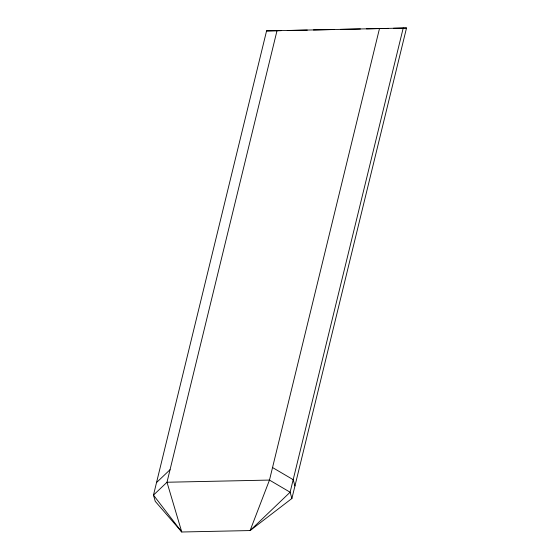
<?xml version="1.0" encoding="UTF-8"?>
<svg xmlns="http://www.w3.org/2000/svg" width="560" height="560" viewBox="0 0 560 560"><rect width="100%" height="100%" fill="white"/><g stroke="black" fill="none" stroke-linecap="round" stroke-linejoin="round"><path stroke-width="0.84" d="M266.574 30.905L153.475 495.103L155.253 501.354L181.769 532L250.096 530.558L291.9 498.47L406.525 28L266.574 30.905L281.197 30.646M277.039 30.59L166.992 482.244L181.769 532L153.475 495.103L166.992 482.244L269.479 480.081L290.122 492.219L291.9 498.47M379.519 28.427L269.479 480.081L250.096 530.558L290.122 492.219L403.221 28.021M156.527 482.559L170.051 469.7M287.287 30.52L307.307 30.093M313.397 29.967L334.285 29.526M340.382 29.393L360.402 28.973M366.492 28.847L388.248 28.385M393.47 28.273L406.525 28M272.531 467.537L293.174 479.675L294.959 485.926"/></g></svg>
